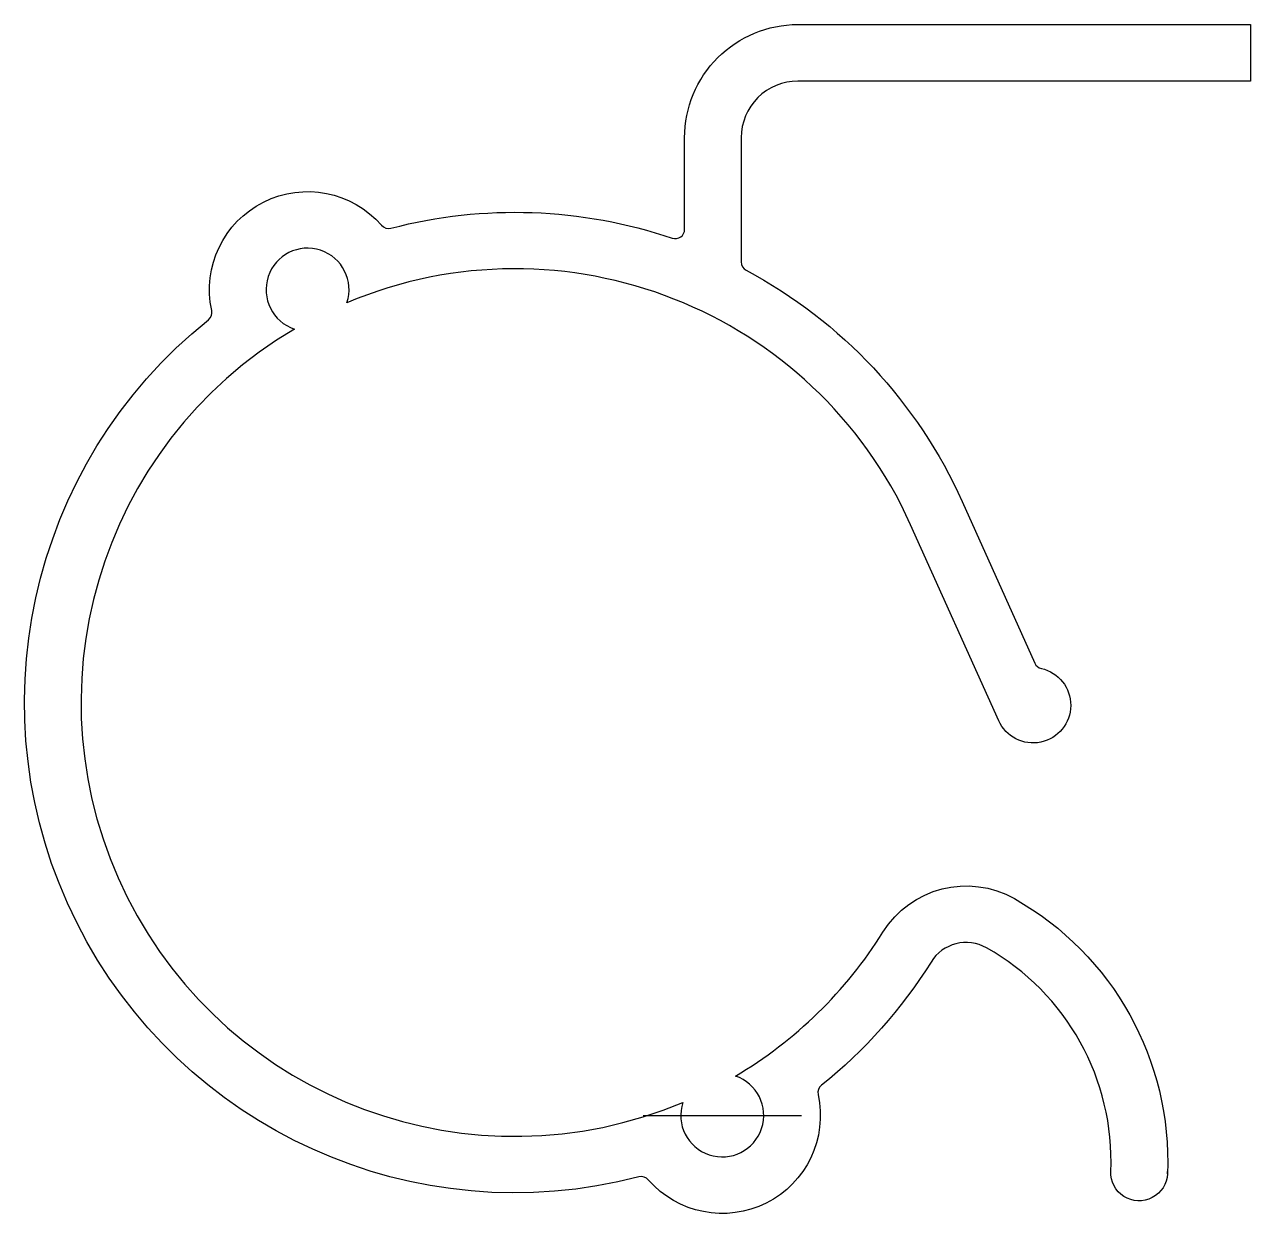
# Model space of a CAD drawing. Extents: x -35.3 to -2.8, y 235.9 to 267.4.
import ezdxf

# ---------------------------------------------------------------- set-up
doc = ezdxf.new("R2010")
doc.units = 0
doc.header["$LTSCALE"] = 15
doc.linetypes.add('DASHDOT', pattern=[1, 0.5, -0.25, 0, -0.25])
doc.layers.get('0').update_dxf_attribs({"linetype": 'CONTINUOUS'})
doc.layers.add('121', color=7, linetype='CONTINUOUS')

msp = doc.modelspace()

# ---------------------------------------------------------------- linework, layer by layer
msp.add_lwpolyline([(-11.272, 242.525, -0.084679), (-14.177, 239.258, 0.284692), (-14.265, 239.01, -0.775529), (-18.766, 236.749, 0.284692), (-19.017, 236.827, -0.809433), (-30.429, 259.552, 0.284692), (-30.341, 259.801, -0.775529), (-25.84, 262.061, 0.284692), (-25.588, 261.983, -0.146542), (-18.133, 261.718, 0.513426), (-17.803, 261.955), (-17.803, 264.383, -0.414223), (-14.803, 267.384), (-2.803, 267.384), (-2.803, 265.884), (-14.803, 265.884, 0.414214), (-16.303, 264.384), (-16.303, 261.088, 0.276645), (-16.171, 260.868, -0.165772), (-10.446, 254.735), (-8.52, 250.451, 0.236068), (-8.347, 250.309, -1.618034), (-9.478, 248.924), (-11.814, 254.12, 0.406934), (-26.755, 260.008, 2.408136), (-28.148, 259.309, 0.93439), (-17.851, 238.802, 2.408136), (-16.458, 239.501, 0.120571), (-12.545, 243.319, -0.401751), (-9.059, 244.206, -0.281433), (-5.005, 236.912, -1), (-6.504, 236.974, 0.281433), (-9.797, 242.901, 0.401751)], format="xyb", close=True)
at = {"layer": '121', "color": 7, "linetype": 'DASHDOT'}
msp.add_line((-18.906, 238.458), (-14.706, 238.458), dxfattribs=at)
at = {"layer": '121', "color": 7, "linetype": 'CONTINUOUS'}
msp.add_line((-5.005, 236.912), (-5.003, 236.971), dxfattribs=at)

doc.saveas('drawing.dxf')
